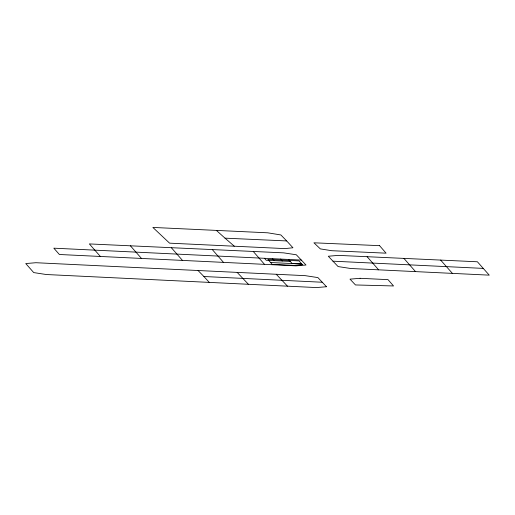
<?xml version="1.0" encoding="UTF-8"?>
<svg xmlns="http://www.w3.org/2000/svg" width="515" height="515" viewBox="0 0 515 515"><rect width="100%" height="100%" fill="white"/><g stroke="black" fill="none" stroke-linecap="round" stroke-linejoin="round"><path stroke-width="0.77" d="M216.377 230.392L225.004 238.155L286.694 240.936L292.938 247.767L284.937 248.603L169.577 243.157L152.871 227.43L267.703 232.806L280.875 234.956L286.694 240.936M483.424 268.405L332.96 261.176L328.293 256.238L338.278 255.376L477.386 261.774L489.25 275.152L350.689 268.495L338.098 266.57L332.96 261.176M301.307 260.069L53.824 248.179L59.38 254.494L295.925 265.862L306 265.019L296.318 254.777L283.636 252.859L89.365 243.923L100.367 256.464M290.267 261.408L266.21 260.255L264.504 258.298M301.597 263.828L291.973 263.365L288.561 259.457M270.6 262.521L301.764 264.021M198.056 270.517L203.901 276.51L322.287 282.246M225.004 238.155L234.274 246.176M237.164 272.39L248.404 284.286M276.259 274.276L287.492 286.173M203.901 276.51L209.29 282.394M452.415 273.381L440.64 260.081M403.915 258.395L415.521 271.611M212.289 249.575L223.504 262.386M171.321 247.696L182.484 260.41M378.615 269.834L367.124 256.702M130.404 245.81L141.471 258.44M280.54 259.071L282.246 261.028M272.519 258.685L274.231 260.642M253.258 251.462L264.517 264.356M302.382 264.723L294.245 265.405L272.19 264.35L267.864 259.399L299.035 260.899L302.382 264.723M360.069 278.3L349.994 279.143L355.472 284.95L393.531 285.96L388.02 279.645L360.069 278.3M326.516 286.733L316.416 287.57L46.266 274.521L33.72 272.59L25.75 263.558L35.883 262.721L305.305 275.667L317.897 277.591L326.516 286.733M379.568 245.661L313.931 242.803L320.343 248.893L331.718 250.708L386.076 253.174L379.568 245.661"/></g></svg>
